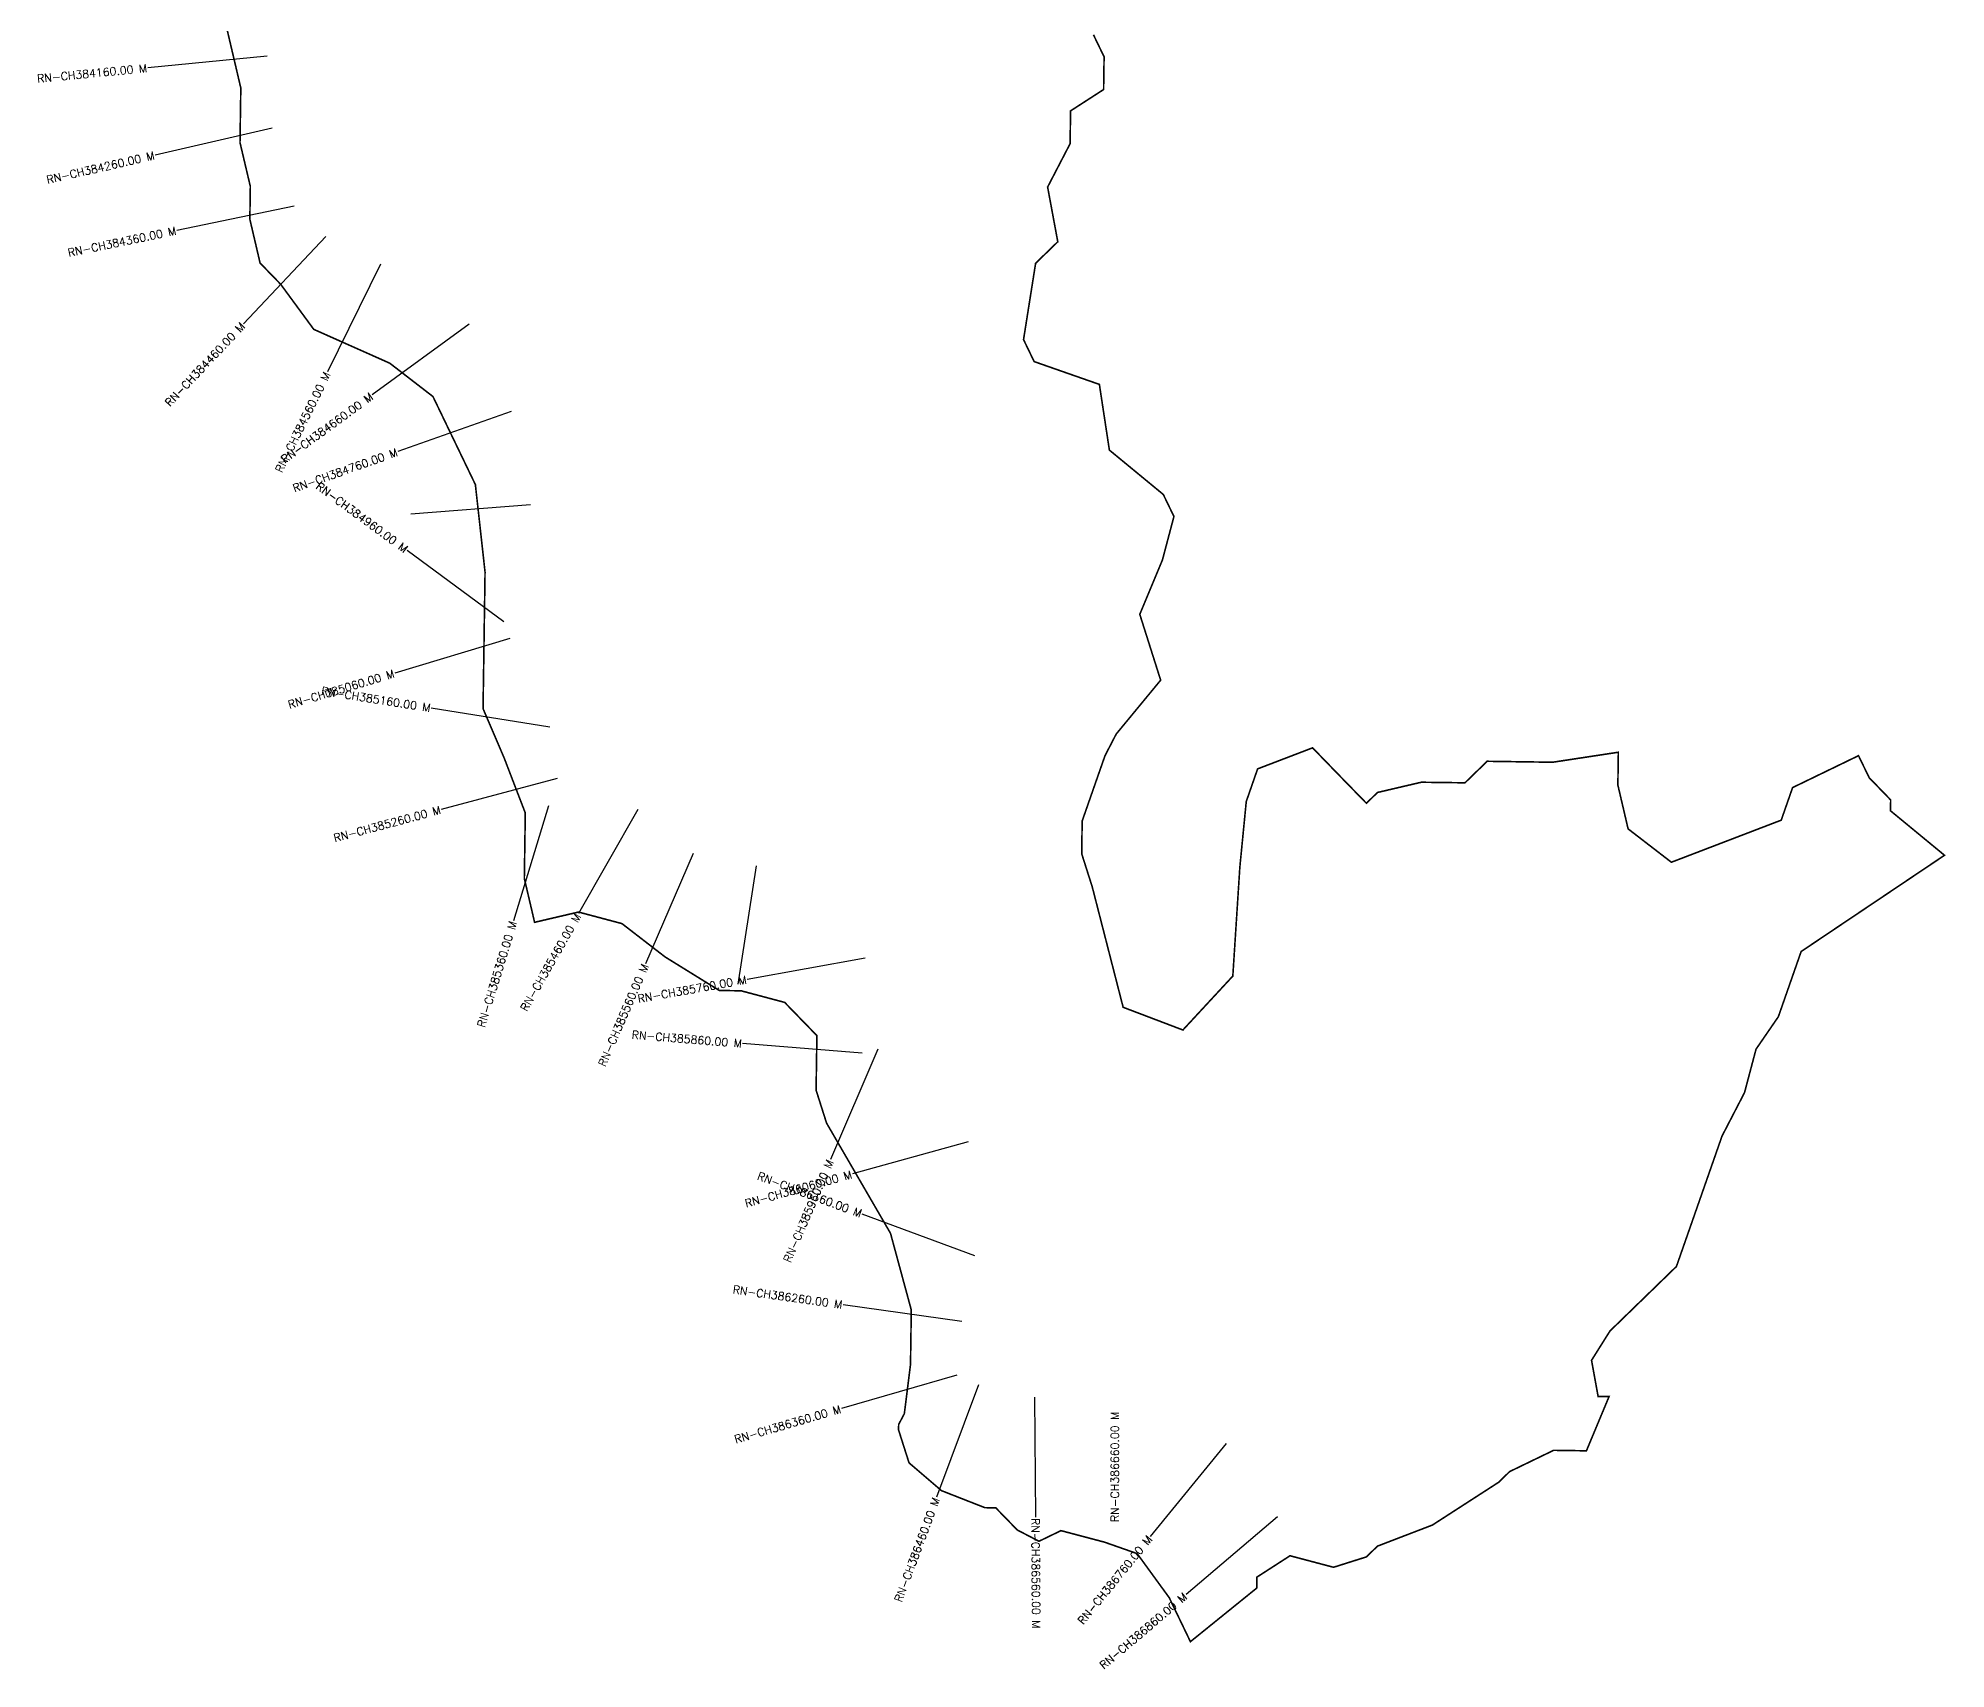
# Model space of a CAD drawing. Header units: metres. Extents: x 299786 to 302591, y 1953143 to 1957202.
# Drawn here: x 300207 to 302591, y 1953143 to 1955182 of the extents above; entities that cross this region are included whole.
import ezdxf
from ezdxf.enums import TextEntityAlignment as Align

# ---------------------------------------------------------------- set-up
doc = ezdxf.new("R2010")
doc.units = ezdxf.units.M
doc.header["$MEASUREMENT"] = 0
doc.layers.add('CS', color=134, linetype='Continuous')
doc.layers.add('CSMark', color=6, linetype='Continuous')
doc.styles.get("Standard").update_dxf_attribs({"font": 'simplex.shx'})

msp = doc.modelspace()

# ---------------------------------------------------------------- linework, layer by layer
at = {"color": 6, "const_width": 2, "flags": 128}
msp.add_lwpolyline([(301525.8, 1955185.8), (301539.1, 1955158.3), (301538.5, 1955117.4), (301497.2, 1955090.7), (301496.6, 1955049.7), (301468.5, 1954995.5), (301481.2, 1954927.1), (301453.5, 1954900.2), (301438.4, 1954804.8), (301451.7, 1954777.3), (301533.2, 1954748.8), (301545.7, 1954666.7), (301613.1, 1954611.2), (301626.4, 1954583.7), (301612, 1954529.3), (301583.7, 1954461.4), (301609.8, 1954379.1), (301554.2, 1954311.7), (301540.2, 1954284.6), (301511.7, 1954203.1), (301511.1, 1954162.1), (301524.2, 1954121), (301562.9, 1953970.2), (301637.6, 1953941.8), (301700, 1954009.2), (301704.4, 1954077.4), (301708.8, 1954145.6), (301716.8, 1954227.4), (301731, 1954268.2), (301799.7, 1954294.5), (301830.9, 1954262.3), (301867, 1954225.2), (301880.8, 1954238.7), (301935.6, 1954251.5), (301990.2, 1954250.8), (302017.9, 1954277.7), (302099.8, 1954276.5), (302181.9, 1954289), (302181.3, 1954248), (302194.1, 1954193.2), (302248.2, 1954151.5), (302385.5, 1954204.1), (302399.7, 1954244.8), (302482.1, 1954284.7), (302495.5, 1954257.1), (302522.3, 1954229.4), (302522.1, 1954215.8), (302589.6, 1954160.2), (302410.4, 1954039.9), (302381.9, 1953958.4), (302354, 1953917.8), (302339.6, 1953863.5), (302311.5, 1953809.2), (302254.5, 1953646.2), (302171.4, 1953565.5), (302148.4, 1953528.9), (302156.6, 1953483.8), (302170.3, 1953483.6), (302142, 1953415.8), (302101, 1953416.4), (302046, 1953389.8), (302032.2, 1953376.4), (301949.5, 1953323), (301880.8, 1953296.6), (301867, 1953283.2), (301825.9, 1953270.2), (301771.5, 1953284.6), (301730.1, 1953257.9), (301729.9, 1953244.2), (301647, 1953177.2), (301620.5, 1953232.2), (301580.4, 1953287.3), (301539.6, 1953301.6), (301485.2, 1953316), (301457.7, 1953302.7), (301430.6, 1953316.8), (301403.7, 1953344.5), (301390.1, 1953344.7), (301335.8, 1953366), (301295.3, 1953400.7), (301282.2, 1953441.8), (301282.3, 1953448.7), (301289.4, 1953462.2), (301297.1, 1953523.5), (301298.1, 1953591.8), (301272.1, 1953687.7), (301192.2, 1953825.4), (301179.1, 1953866.6), (301180.1, 1953934.8), (301139.8, 1953976.3), (301085.4, 1953990.8), (301058.1, 1953991.2), (300990.4, 1954033.1), (300936.4, 1954074.8), (300883, 1954089), (300882, 1954089.2), (300827.2, 1954076.4), (300823.5, 1954092.4), (300814.4, 1954131.2), (300815.6, 1954213.1), (300789.2, 1954281.8), (300762.8, 1954343.5), (300765.3, 1954514.2), (300753.2, 1954623.6), (300700.2, 1954733.6), (300646.2, 1954775.3), (300551.2, 1954817.6), (300509.9, 1954873.9), (300484.1, 1954900.5), (300471.3, 1954955.3), (300471.9, 1954996.3), (300459, 1955051), (300460, 1955119.3), (300421.4, 1955283.7)], dxfattribs=at)
at = {"layer": 'CS'}
for p, q in [((300493.1, 1955158.9), (300343.8, 1955144.4)), ((300499, 1955069.2), (300352.9, 1955035.5)), ((300526.9, 1954971.7), (300380, 1954941.3)), ((300566.4, 1954933.6), (300463.3, 1954824.7)), ((300634.7, 1954899), (300568.5, 1954764.4)), ((300745.4, 1954824.1), (300624.3, 1954735.7)), ((300797.8, 1954714.8), (300656.4, 1954664.8)), ((300822.3, 1954598.2), (300672.7, 1954586.5)), ((300788.7, 1954452.2), (300667.9, 1954541)), ((300796.2, 1954431.1), (300652.5, 1954388)), ((300846.1, 1954320.5), (300698, 1954344.1)), ((300855.5, 1954256.3), (300710.6, 1954217.5)), ((300844.8, 1954221.8), (300800.8, 1954078.4)), ((300956.4, 1954217.5), (300882.1, 1954087.3)), ((301025.4, 1954162.5), (300966, 1954024.7)), ((301104, 1954147.2), (301081.2, 1953998.9)), ((301240.6, 1954031.5), (301093, 1954005.1)), ((301236.8, 1953912.8), (301087.3, 1953924.8)), ((301256.3, 1953917.8), (301197.2, 1953779.9)), ((301369, 1953802), (301224.5, 1953761.8)), ((301377.4, 1953659.6), (301236.7, 1953711.7)), ((301361.4, 1953577.4), (301212.8, 1953598.3)), ((301354.9, 1953510.4), (301210.9, 1953468.5)), ((301382, 1953498.3), (301329.8, 1953357.7)), ((301452.3, 1953482.7), (301453.3, 1953332.7)), ((301691.5, 1953425), (301596.8, 1953308.7)), ((301755.7, 1953333.2), (301641.5, 1953236))]:
    msp.add_line(p, q, dxfattribs=at)

# ---------------------------------------------------------------- texts
at = {"layer": 'CSMark'}
for s, rotation, p in [('RN-CH384160.00 M', 5.5558, (300342.8, 1955144.3)), ('RN-CH384260.00 M', 12.9691, (300351.9, 1955035.3)), ('RN-CH384360.00 M', 11.6971, (300379.1, 1954941.1)), ('RN-CH384360.00 M', 11.6971, (300379.1, 1954941.1)), ('RN-CH384460.00 M', 46.5937, (300462.6, 1954823.9)), ('RN-CH384560.00 M', 63.7912, (300568, 1954763.5)), ('RN-CH384660.00 M', 36.1353, (300623.5, 1954735.1)), ('RN-CH384760.00 M', 19.4806, (300655.5, 1954664.5)), ('RN-CH384960.00 M', 323.6975, (300667, 1954541.6)), ('RN-CH385060.00 M', 16.6702, (300651.6, 1954387.7)), ('RN-CH385160.00 M', 350.9424, (300697, 1954344.3)), ('RN-CH385260.00 M', 15.0079, (300709.6, 1954217.2)), ('RN-CH385360.00 M', 72.9424, (300800.5, 1954077.5)), ('RN-CH385460.00 M', 60.2751, (300881.6, 1954086.4)), ('RN-CH385560.00 M', 66.6998, (300965.6, 1954023.8)), ('RN-CH385760.00 M', 10.1187, (301092, 1954004.9)), ('RN-CH385860.00 M', 355.3789, (301086.3, 1953924.9)), ('RN-CH386060.00 M', 15.5351, (301223.5, 1953761.6)), ('RN-CH386160.00 M', 339.6661, (301235.8, 1953712)), ('RN-CH385960.00 M', 66.8149, (301196.8, 1953779)), ('RN-CH386260.00 M', 351.9916, (301211.8, 1953598.4)), ('RN-CH386360.00 M', 16.2228, (301209.9, 1953468.3)), ('RN-CH386460.00 M', 69.6284, (301329.4, 1953356.8)), ('RN-CH386760.00 M', 50.8441, (301596.2, 1953307.9)), ('RN-CH386860.00 M', 40.3916, (301640.7, 1953235.4))]:
    msp.add_text(s, height=10, rotation=rotation, dxfattribs=at).set_placement(p, align=Align.MIDDLE_RIGHT)
for s, rotation, p in [('RN-CH386660.00 M', 90, (301552.5, 1953326.7)), ('RN-CH386560.00 M', 270.3895, (301453.3, 1953331.7))]:
    msp.add_text(s, height=10, rotation=rotation, dxfattribs=at).set_placement(p, align=Align.MIDDLE_LEFT)

doc.saveas('drawing.dxf')
